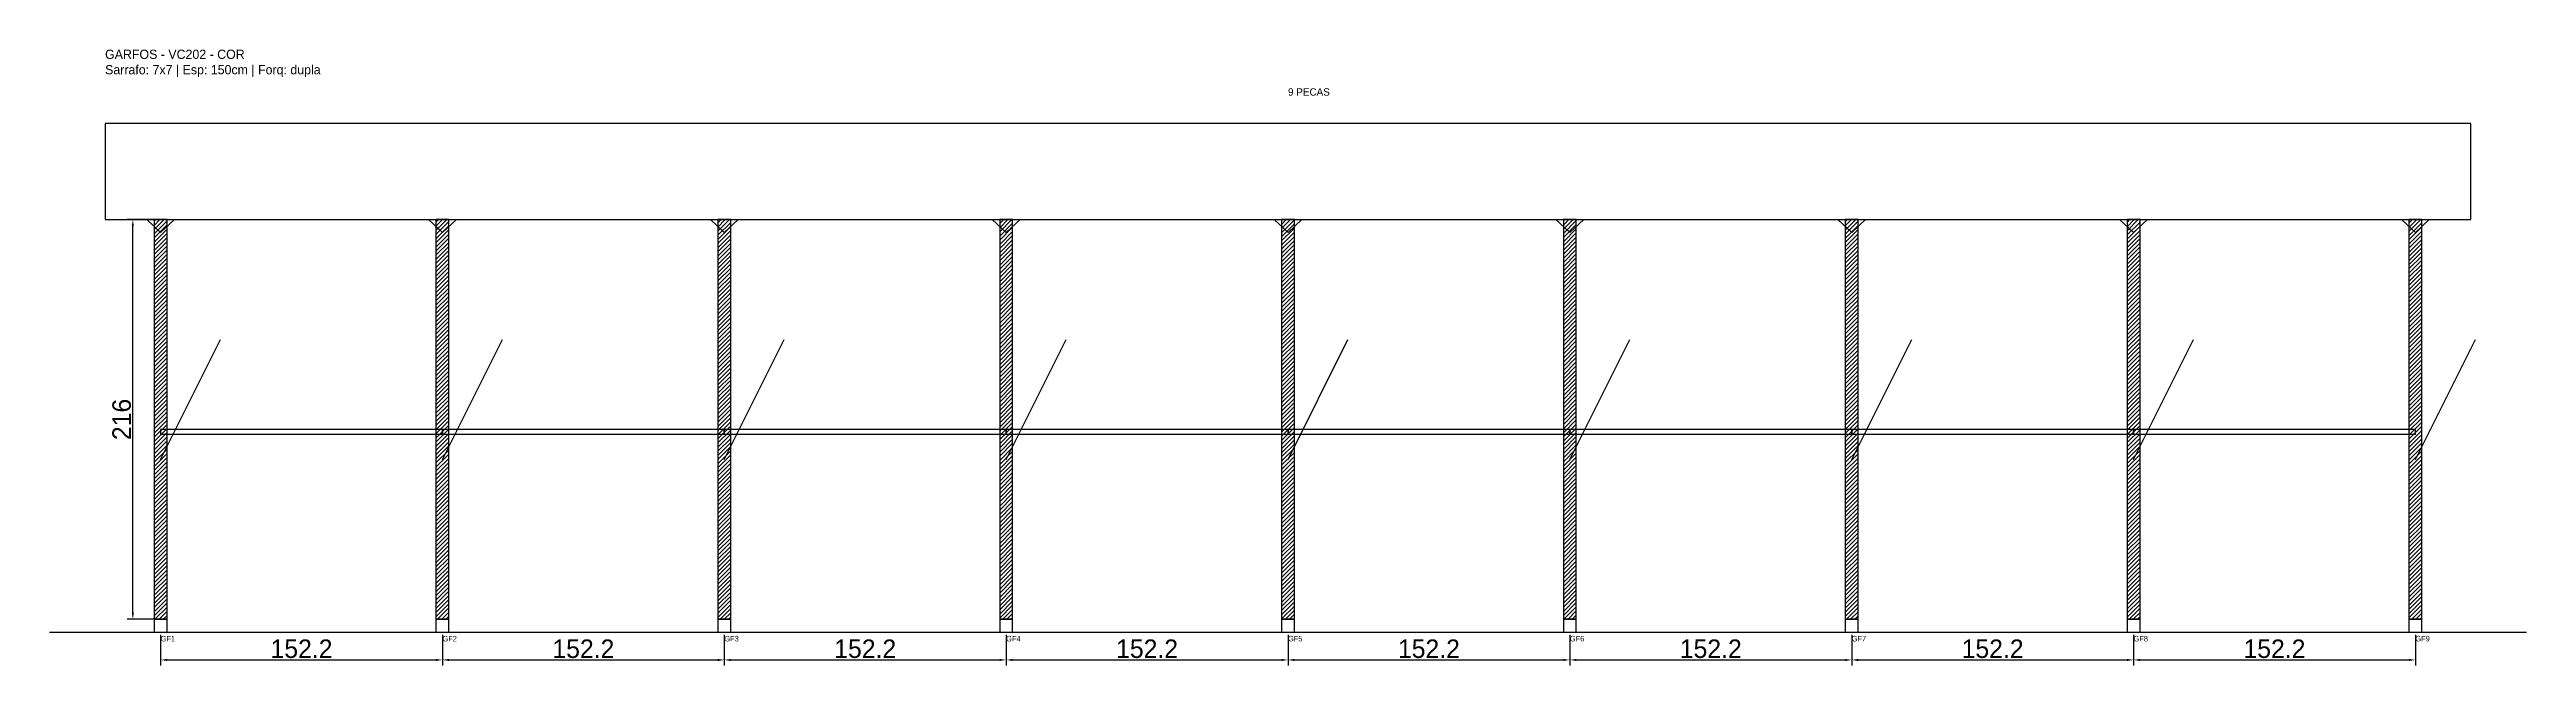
# Model space of a CAD drawing. Header units: metres. Extents: x -30 to 1308, y -25 to 308.
import ezdxf

# ---------------------------------------------------------------- set-up
doc = ezdxf.new("R2010")
doc.units = ezdxf.units.M
for name, color, linetype in [('BARRA_ANCORAGEM', 1, 'Continuous'), ('COTA', 241, 'Continuous'), ('GARFOS OK', 3, 'Continuous'), ('NOME DA VIGA', 6, 'Continuous'), ('SARR_7x7', 40, 'Continuous'), ('TIRAS REESCORAMENTO', 252, 'Continuous'), ('VIGAS', 3, 'Continuous')]:
    doc.layers.add(name, color=color, linetype=linetype)
doc.dimstyles.new('EZ DXF', dxfattribs={"dimtxt": 10, "dimasz": 3.5, "dimexe": 3, "dimexo": 1.5, "dimgap": 1, "dimtad": 1, "dimdec": 1, "dimdsep": 46, "dimcen": 2.5, "dimazin": 3, "dimtfac": 1, "dimtmove": 0, "dimatfit": 3})

msp = doc.modelspace()

# ---------------------------------------------------------------- hatches: boundary and pattern name
at = {"layer": 'COTA'}
h = msp.add_hatch(dxfattribs=at)
h.set_pattern_fill('ANSI31', scale=0.5)
h.paths.add_polyline_path([(26.5, 0), (33.5, 0), (33.5, 216), (26.5, 216)])
h = msp.add_hatch(dxfattribs=at)
h.set_pattern_fill('ANSI31', scale=0.5)
h.paths.add_polyline_path([(178.75, 0), (185.75, 0), (185.75, 216), (178.75, 216)])
h = msp.add_hatch(dxfattribs=at)
h.set_pattern_fill('ANSI31', scale=0.5)
h.paths.add_polyline_path([(331, 0), (338, 0), (338, 216), (331, 216)])
h = msp.add_hatch(dxfattribs=at)
h.set_pattern_fill('ANSI31', scale=0.5)
h.paths.add_polyline_path([(483.25, 0), (490.25, 0), (490.25, 216), (483.25, 216)])
h = msp.add_hatch(dxfattribs=at)
h.set_pattern_fill('ANSI31', scale=0.5)
h.paths.add_polyline_path([(635.5, 0), (642.5, 0), (642.5, 216), (635.5, 216)])
h = msp.add_hatch(dxfattribs=at)
h.set_pattern_fill('ANSI31', scale=0.5)
h.paths.add_polyline_path([(787.75, 0), (794.75, 0), (794.75, 216), (787.75, 216)])
h = msp.add_hatch(dxfattribs=at)
h.set_pattern_fill('ANSI31', scale=0.5)
h.paths.add_polyline_path([(940, 0), (947, 0), (947, 216), (940, 216)])
h = msp.add_hatch(dxfattribs=at)
h.set_pattern_fill('ANSI31', scale=0.5)
h.paths.add_polyline_path([(1092.25, 0), (1099.25, 0), (1099.25, 216), (1092.25, 216)])
h = msp.add_hatch(dxfattribs=at)
h.set_pattern_fill('ANSI31', scale=0.5)
h.paths.add_polyline_path([(1244.5, 0), (1251.5, 0), (1251.5, 216), (1244.5, 216)])

# ---------------------------------------------------------------- linework, layer by layer
at = {"layer": 'BARRA_ANCORAGEM'}
for p, q in [((30, 86.4), (62.4, 151.2)), ((182.25, 86.4), (214.65, 151.2)), ((334.5, 86.4), (366.9, 151.2)), ((486.75, 86.4), (519.15, 151.2)), ((639, 86.4), (671.4, 151.2)), ((791.25, 86.4), (823.65, 151.2)), ((943.5, 86.4), (975.9, 151.2)), ((1095.75, 86.4), (1128.15, 151.2)), ((1248, 86.4), (1280.4, 151.2))]:
    msp.add_line(p, q, dxfattribs=at)
at = {"layer": 'GARFOS OK'}
for p, q in [((30, 209), (22.5, 216)), ((22.5, 216), (37.5, 216)), ((30, 209), (37.5, 216)), ((182.25, 209), (174.75, 216)), ((174.75, 216), (189.75, 216)), ((182.25, 209), (189.75, 216)), ((334.5, 209), (327, 216)), ((327, 216), (342, 216)), ((334.5, 209), (342, 216)), ((486.75, 209), (479.25, 216)), ((479.25, 216), (494.25, 216)), ((486.75, 209), (494.25, 216)), ((639, 209), (631.5, 216)), ((631.5, 216), (646.5, 216)), ((639, 209), (646.5, 216)), ((791.25, 209), (783.75, 216)), ((783.75, 216), (798.75, 216)), ((791.25, 209), (798.75, 216)), ((943.5, 209), (936, 216)), ((936, 216), (951, 216)), ((943.5, 209), (951, 216)), ((1095.75, 209), (1088.25, 216)), ((1088.25, 216), (1103.25, 216)), ((1095.75, 209), (1103.25, 216)), ((1248, 209), (1240.5, 216)), ((1240.5, 216), (1255.5, 216)), ((1248, 209), (1255.5, 216))]:
    msp.add_line(p, q, dxfattribs=at)
at = {"layer": 'GARFOS OK', "linetype": 'CONTINUOUS'}
msp.add_line((-30, -7), (1308, -7), dxfattribs=at)
at = {"layer": 'GARFOS OK'}
for points in [[(26.5, 0), (33.5, 0), (33.5, 216), (26.5, 216), (26.5, 0)], [(178.75, 0), (185.75, 0), (185.75, 216), (178.75, 216), (178.75, 0)], [(331, 0), (338, 0), (338, 216), (331, 216), (331, 0)], [(483.25, 0), (490.25, 0), (490.25, 216), (483.25, 216), (483.25, 0)], [(635.5, 0), (642.5, 0), (642.5, 216), (635.5, 216), (635.5, 0)], [(787.75, 0), (794.75, 0), (794.75, 216), (787.75, 216), (787.75, 0)], [(940, 0), (947, 0), (947, 216), (940, 216), (940, 0)], [(1092.25, 0), (1099.25, 0), (1099.25, 216), (1092.25, 216), (1092.25, 0)], [(1244.5, 0), (1251.5, 0), (1251.5, 216), (1244.5, 216), (1244.5, 0)]]:
    msp.add_lwpolyline(points, dxfattribs=at)
at = {"layer": 'SARR_7x7'}
for points in [[(26.5, -7), (33.5, -7), (33.5, 0), (26.5, 0), (26.5, -7)], [(178.75, -7), (185.75, -7), (185.75, 0), (178.75, 0), (178.75, -7)], [(331, -7), (338, -7), (338, 0), (331, 0), (331, -7)], [(483.25, -7), (490.25, -7), (490.25, 0), (483.25, 0), (483.25, -7)], [(635.5, -7), (642.5, -7), (642.5, 0), (635.5, 0), (635.5, -7)], [(787.75, -7), (794.75, -7), (794.75, 0), (787.75, 0), (787.75, -7)], [(940, -7), (947, -7), (947, 0), (940, 0), (940, -7)], [(1092.25, -7), (1099.25, -7), (1099.25, 0), (1092.25, 0), (1092.25, -7)], [(1244.5, -7), (1251.5, -7), (1251.5, 0), (1244.5, 0), (1244.5, -7)]]:
    msp.add_lwpolyline(points, dxfattribs=at)
at = {"layer": 'TIRAS REESCORAMENTO'}
for points in [[(30, 100), (182.25, 100), (182.25, 102.5), (30, 102.5), (30, 100)], [(182.25, 100), (334.5, 100), (334.5, 102.5), (182.25, 102.5), (182.25, 100)], [(334.5, 100), (486.75, 100), (486.75, 102.5), (334.5, 102.5), (334.5, 100)], [(486.75, 100), (639, 100), (639, 102.5), (486.75, 102.5), (486.75, 100)], [(639, 100), (791.25, 100), (791.25, 102.5), (639, 102.5), (639, 100)], [(791.25, 100), (943.5, 100), (943.5, 102.5), (791.25, 102.5), (791.25, 100)], [(943.5, 100), (1095.75, 100), (1095.75, 102.5), (943.5, 102.5), (943.5, 100)], [(1095.75, 100), (1248, 100), (1248, 102.5), (1095.75, 102.5), (1095.75, 100)]]:
    msp.add_lwpolyline(points, dxfattribs=at)
at = {"layer": 'VIGAS'}
msp.add_lwpolyline([(0, 216), (1278, 216), (1278, 268), (0, 268), (0, 216)], dxfattribs=at)

# ---------------------------------------------------------------- texts
at = {"layer": 'NOME DA VIGA'}
for s, height, p in [('9 PECAS', 4, (639, 283)), ('GF1', 3, (30, -12)), ('GF2', 3, (182.25, -12)), ('GF3', 3, (334.5, -12)), ('GF4', 3, (486.75, -12)), ('GF5', 3, (639, -12)), ('GF6', 3, (791.25, -12)), ('GF7', 3, (943.5, -12)), ('GF8', 3, (1095.75, -12)), ('GF9', 3, (1248, -12))]:
    msp.add_text(s, height=height, dxfattribs=at).set_placement(p)
at = {"layer": 'NOME DA VIGA', "insert": (0, 293), "char_height": 5, "attachment_point": 7}
msp.add_mtext('GARFOS - VC202 - COR\\PSarrafo: 7x7 | Esp: 150cm | Forq: dupla', dxfattribs=at)

# ---------------------------------------------------------------- dimensions: what is measured, and where the dimension line sits
at = {"layer": 'COTA'}
msp.add_linear_dim(base=(15, 0), p1=(30, 0), p2=(30, 216), angle=90, dimstyle='EZ DXF', dxfattribs=at).render()
for base, p1, p2 in [((30, -22), (30, -7), (182.25, -7)), ((182.25, -22), (182.25, -7), (334.5, -7)), ((334.5, -22), (334.5, -7), (486.75, -7)), ((486.75, -22), (486.75, -7), (639, -7)), ((639, -22), (639, -7), (791.25, -7)), ((791.25, -22), (791.25, -7), (943.5, -7)), ((943.5, -22), (943.5, -7), (1095.75, -7)), ((1095.75, -22), (1095.75, -7), (1248, -7))]:
    msp.add_linear_dim(base=base, p1=p1, p2=p2, dimstyle='EZ DXF', dxfattribs=at).render()

doc.saveas('drawing.dxf')
